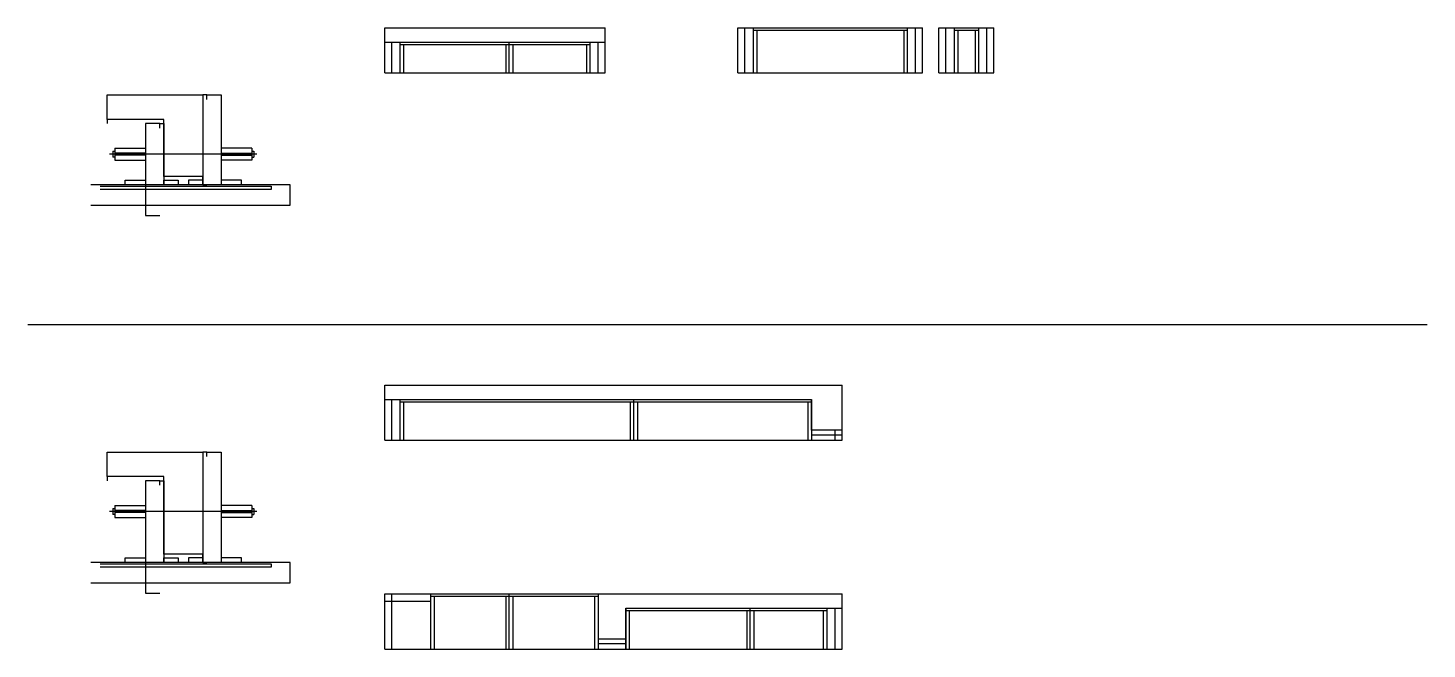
# Model space of a CAD drawing. Header units: metres. Extents: x 4978 to 6348, y 2959 to 3567.
import ezdxf

# ---------------------------------------------------------------- set-up
doc = ezdxf.new("R2010")
doc.units = ezdxf.units.M
for name, color, linetype in [('barrote', 7, 'Continuous'), ('CONCRETO', 7, 'Continuous'), ('COTA', 7, 'Continuous'), ('Madeira', 7, 'Continuous'), ('Painéis', 7, 'Continuous'), ('SARR_2.2x7', 7, 'Continuous'), ('SARR_3.5x7', 7, 'Continuous'), ('SCO-___-LAJ', 7, 'Continuous'), ('TENSOR', 7, 'Continuous')]:
    doc.layers.add(name, color=color, linetype=linetype)

msp = doc.modelspace()

# ---------------------------------------------------------------- linework, layer by layer
at = {"color": 7, "lineweight": 25}
for p, q in [((5060.9, 3446.3), (5060.9, 3440.3)), ((5060.9, 3446.3), (5062.9, 3446.3)), ((5062.9, 3440.3), (5060.9, 3440.3)), ((5062.9, 3449.3), (5062.9, 3437.3)), ((5062.9, 3449.3), (5092.9, 3449.3)), ((5092.9, 3444.3), (5062.9, 3444.3)), ((5092.9, 3442.3), (5062.9, 3442.3)), ((5196.9, 3449.3), (5166.9, 3449.3)), ((5166.9, 3444.3), (5196.9, 3444.3)), ((5166.9, 3442.3), (5196.9, 3442.3)), ((5196.9, 3449.3), (5196.9, 3437.3)), ((5196.9, 3446.3), (5198.9, 3446.3)), ((5196.9, 3440.3), (5198.9, 3440.3)), ((5198.9, 3446.3), (5198.9, 3440.3)), ((5062.9, 3437.3), (5092.9, 3437.3)), ((5196.9, 3437.3), (5166.9, 3437.3)), ((5060.9, 3096.4), (5060.9, 3090.4)), ((5060.9, 3096.4), (5062.9, 3096.4)), ((5062.9, 3099.4), (5062.9, 3087.4)), ((5062.9, 3099.4), (5092.9, 3099.4)), ((5196.9, 3099.4), (5166.9, 3099.4)), ((5196.9, 3099.4), (5196.9, 3087.4)), ((5196.9, 3096.4), (5198.9, 3096.4)), ((5198.9, 3096.4), (5198.9, 3090.4)), ((5062.9, 3090.4), (5060.9, 3090.4)), ((5092.9, 3094.4), (5062.9, 3094.4)), ((5092.9, 3092.4), (5062.9, 3092.4)), ((5062.9, 3087.4), (5092.9, 3087.4)), ((5166.9, 3094.4), (5196.9, 3094.4)), ((5166.9, 3092.4), (5196.9, 3092.4)), ((5196.9, 3087.4), (5166.9, 3087.4)), ((5196.9, 3090.4), (5198.9, 3090.4))]:
    msp.add_line(p, q, dxfattribs=at)
at = {"layer": 'barrote', "color": 7, "lineweight": 25}
for points in [[(5039.4, 3393.3), (5234.6, 3393.3), (5234.6, 3413.3), (5039.4, 3413.3)], [(5039.4, 3023.5), (5234.6, 3023.5), (5234.6, 3043.5), (5039.4, 3043.5)]]:
    msp.add_lwpolyline(points, dxfattribs=at)
at = {"layer": 'CONCRETO', "color": 7, "lineweight": 25}
for points in [[(5055.3, 3477.3), (5055.3, 3501.3), (5148.9, 3501.3), (5148.9, 3473.3), (5148.9, 3473.3), (5148.9, 3421.3), (5110.9, 3421.3), (5110.9, 3477.3)], [(5055.3, 3127.5), (5055.3, 3151.5), (5148.9, 3151.5), (5148.9, 3123.5), (5148.9, 3123.5), (5148.9, 3051.5), (5110.9, 3051.5), (5110.9, 3127.5)]]:
    msp.add_lwpolyline(points, dxfattribs=at)
at = {"layer": 'COTA', "color": 7, "lineweight": 25}
for p, q in [((5327, 3552.9), (5327, 3566.9)), ((5327, 3566.9), (5543, 3566.9)), ((5543, 3552.9), (5543, 3566.9)), ((4977.7, 3276.5), (6347.7, 3276.5)), ((5327, 3203.1), (5327, 3217.1)), ((5327, 3217.1), (5775, 3217.1)), ((5775, 3173.1), (5775, 3217.1)), ((5536, 3012.7), (5775, 3012.7)), ((5775, 2998.7), (5775, 3012.7))]:
    msp.add_line(p, q, dxfattribs=at)
at = {"layer": 'Madeira', "color": 7, "lineweight": 25}
for points in [[(5152.9, 3496.9), (5152.9, 3501.3), (5166.9, 3501.3), (5166.9, 3496.9)], [(5152.9, 3501.3), (5166.9, 3501.3), (5166.9, 3413.3), (5152.9, 3413.3)], [(5106.9, 3468.9), (5106.9, 3473.3), (5092.9, 3473.3), (5092.9, 3468.9)], [(5106.9, 3473.3), (5092.9, 3473.3), (5092.9, 3383.3), (5106.9, 3383.3)], [(5072.9, 3413.3), (5072.9, 3417.7), (5092.9, 3417.7), (5092.9, 3413.3)], [(5110.9, 3413.3), (5110.9, 3417.7), (5124.9, 3417.7), (5124.9, 3413.3)], [(5148.9, 3413.3), (5148.9, 3417.7), (5134.9, 3417.7), (5134.9, 3413.3)], [(5186.9, 3413.3), (5186.9, 3417.7), (5166.9, 3417.7), (5166.9, 3413.3)], [(5152.9, 3147.1), (5152.9, 3151.5), (5166.9, 3151.5), (5166.9, 3147.1)], [(5152.9, 3151.5), (5166.9, 3151.5), (5166.9, 3043.5), (5152.9, 3043.5)], [(5106.9, 3119.1), (5106.9, 3123.5), (5092.9, 3123.5), (5092.9, 3119.1)], [(5106.9, 3123.5), (5092.9, 3123.5), (5092.9, 3013.5), (5106.9, 3013.5)], [(5072.9, 3043.5), (5072.9, 3047.9), (5092.9, 3047.9), (5092.9, 3043.5)], [(5110.9, 3043.5), (5110.9, 3047.9), (5124.9, 3047.9), (5124.9, 3043.5)], [(5148.9, 3043.5), (5148.9, 3047.9), (5134.9, 3047.9), (5134.9, 3043.5)], [(5186.9, 3043.5), (5186.9, 3047.9), (5166.9, 3047.9), (5166.9, 3043.5)]]:
    msp.add_lwpolyline(points, dxfattribs=at)
at = {"layer": 'Painéis', "color": 7, "lineweight": 25}
for p, q in [((5672.8, 3566.9), (5853.8, 3566.9)), ((5672.8, 3522.9), (5672.8, 3566.9)), ((5853.8, 3522.9), (5853.8, 3566.9)), ((5869.6, 3566.9), (5923.6, 3566.9)), ((5869.6, 3522.9), (5869.6, 3566.9)), ((5923.6, 3522.9), (5923.6, 3566.9)), ((5327, 3552.9), (5543, 3552.9)), ((5327, 3522.9), (5327, 3552.9)), ((5449, 3522.9), (5449, 3552.9)), ((5543, 3522.9), (5543, 3552.9)), ((5327, 3522.9), (5543, 3522.9)), ((5672.8, 3522.9), (5853.8, 3522.9)), ((5869.6, 3522.9), (5923.6, 3522.9)), ((5327, 3203.1), (5745, 3203.1)), ((5327, 3163.1), (5327, 3203.1)), ((5571, 3163.1), (5571, 3203.1)), ((5745, 3173.1), (5745, 3203.1)), ((5775, 3173.1), (5745, 3173.1)), ((5775, 3163.1), (5775, 3173.1)), ((5327, 3163.1), (5775, 3163.1)), ((5327, 3012.7), (5536, 3012.7)), ((5327, 2958.7), (5327, 3012.7)), ((5449, 2958.7), (5449, 3012.7)), ((5536, 3012.7), (5536, 2968.7)), ((5563, 2998.7), (5775, 2998.7)), ((5563, 2958.7), (5563, 2998.7)), ((5685, 2958.7), (5685, 2998.7)), ((5775, 2958.7), (5775, 2998.7)), ((5536, 2968.7), (5563, 2968.7)), ((5563, 2958.7), (5563, 2968.7)), ((5327, 2958.7), (5563, 2958.7)), ((5563, 2958.7), (5775, 2958.7))]:
    msp.add_line(p, q, dxfattribs=at)
for points in [[(5152.9, 3501.3), (5148.9, 3501.3), (5148.9, 3413.3), (5152.9, 3413.3)], [(5110.9, 3473.3), (5110.9, 3477.3), (5055.3, 3477.3), (5055.3, 3473.3)], [(5106.9, 3473.3), (5110.9, 3473.3), (5110.9, 3413.3), (5106.9, 3413.3)], [(5148.9, 3417.7), (5148.9, 3421.3), (5110.9, 3421.3), (5110.9, 3417.7)], [(5152.9, 3151.5), (5148.9, 3151.5), (5148.9, 3043.5), (5152.9, 3043.5)], [(5110.9, 3123.5), (5110.9, 3127.5), (5055.3, 3127.5), (5055.3, 3123.5)], [(5106.9, 3123.5), (5110.9, 3123.5), (5110.9, 3043.5), (5106.9, 3043.5)], [(5148.9, 3047.9), (5148.9, 3051.5), (5110.9, 3051.5), (5110.9, 3047.9)]]:
    msp.add_lwpolyline(points, dxfattribs=at)
at = {"layer": 'SARR_2.2x7', "color": 7, "lineweight": 25}
for p, q in [((5679.8, 3522.9), (5679.8, 3566.9)), ((5687.8, 3564.7), (5838.8, 3564.7)), ((5846.8, 3522.9), (5846.8, 3566.9)), ((5876.6, 3522.9), (5876.6, 3566.9)), ((5884.6, 3564.7), (5908.6, 3564.7)), ((5916.6, 3522.9), (5916.6, 3566.9)), ((5334, 3522.9), (5334, 3552.9)), ((5342, 3550.7), (5449, 3550.7)), ((5449, 3550.7), (5528, 3550.7)), ((5536, 3522.9), (5536, 3552.9)), ((5334, 3163.1), (5334, 3203.1)), ((5342, 3200.9), (5571, 3200.9)), ((5571, 3200.9), (5745, 3200.9)), ((5775, 3168.1), (5745, 3168.1)), ((5768, 3163.1), (5768, 3173.1)), ((5327, 3005.7), (5372, 3005.7)), ((5334, 2958.7), (5334, 3012.7)), ((5372, 3010.5), (5449, 3010.5)), ((5449, 3010.5), (5536, 3010.5)), ((5563, 2996.5), (5685, 2996.5)), ((5685, 2996.5), (5760, 2996.5)), ((5768, 2958.7), (5768, 2998.7)), ((5563, 2963.7), (5536, 2963.7))]:
    msp.add_line(p, q, dxfattribs=at)
at = {"layer": 'SARR_3.5x7', "color": 7, "lineweight": 25}
for p, q in [((5687.8, 3566.9), (5687.8, 3522.9)), ((5691.3, 3564.7), (5691.3, 3522.9)), ((5835.3, 3564.7), (5835.3, 3522.9)), ((5838.8, 3566.9), (5838.8, 3522.9)), ((5884.6, 3566.9), (5884.6, 3522.9)), ((5888.1, 3564.7), (5888.1, 3522.9)), ((5905.1, 3564.7), (5905.1, 3522.9)), ((5908.6, 3566.9), (5908.6, 3522.9)), ((5342, 3552.9), (5342, 3522.9)), ((5345.5, 3550.7), (5345.5, 3522.9)), ((5445.5, 3550.7), (5445.5, 3522.9)), ((5452.5, 3550.7), (5452.5, 3522.9)), ((5524.5, 3550.7), (5524.5, 3522.9)), ((5528, 3552.9), (5528, 3522.9)), ((5342, 3203.1), (5342, 3163.1)), ((5345.5, 3200.9), (5345.5, 3163.1)), ((5567.5, 3200.9), (5567.5, 3163.1)), ((5574.5, 3200.9), (5574.5, 3163.1)), ((5741.5, 3200.9), (5741.5, 3163.1)), ((5745, 3203.1), (5745, 3163.1)), ((5372, 3012.7), (5372, 2958.7)), ((5375.5, 3010.5), (5375.5, 2958.7)), ((5445.5, 3010.5), (5445.5, 2958.7)), ((5452.5, 3010.5), (5452.5, 2958.7)), ((5532.5, 3010.5), (5532.5, 2958.7)), ((5536, 3012.7), (5536, 2958.7)), ((5563, 2998.7), (5563, 2958.7)), ((5566.5, 2996.5), (5566.5, 2958.7)), ((5681.5, 2996.5), (5681.5, 2958.7)), ((5688.5, 2996.5), (5688.5, 2958.7)), ((5756.5, 2996.5), (5756.5, 2958.7)), ((5760, 2998.7), (5760, 2958.7))]:
    msp.add_line(p, q, dxfattribs=at)
at = {"layer": 'SCO-___-LAJ', "color": 7, "lineweight": 25}
for points in [[(5048.4, 3411.9), (5215.7, 3411.9), (5215.7, 3408.7), (5048.4, 3408.7)], [(5048.4, 3042.1), (5215.7, 3042.1), (5215.7, 3038.9), (5048.4, 3038.9)]]:
    msp.add_lwpolyline(points, dxfattribs=at)
at = {"layer": 'TENSOR', "color": 7, "lineweight": 25}
for p, q in [((5201.9, 3443.3), (5057.6, 3443.3)), ((5201.9, 3093.4), (5057.6, 3093.4))]:
    msp.add_line(p, q, dxfattribs=at)

doc.saveas('drawing.dxf')
